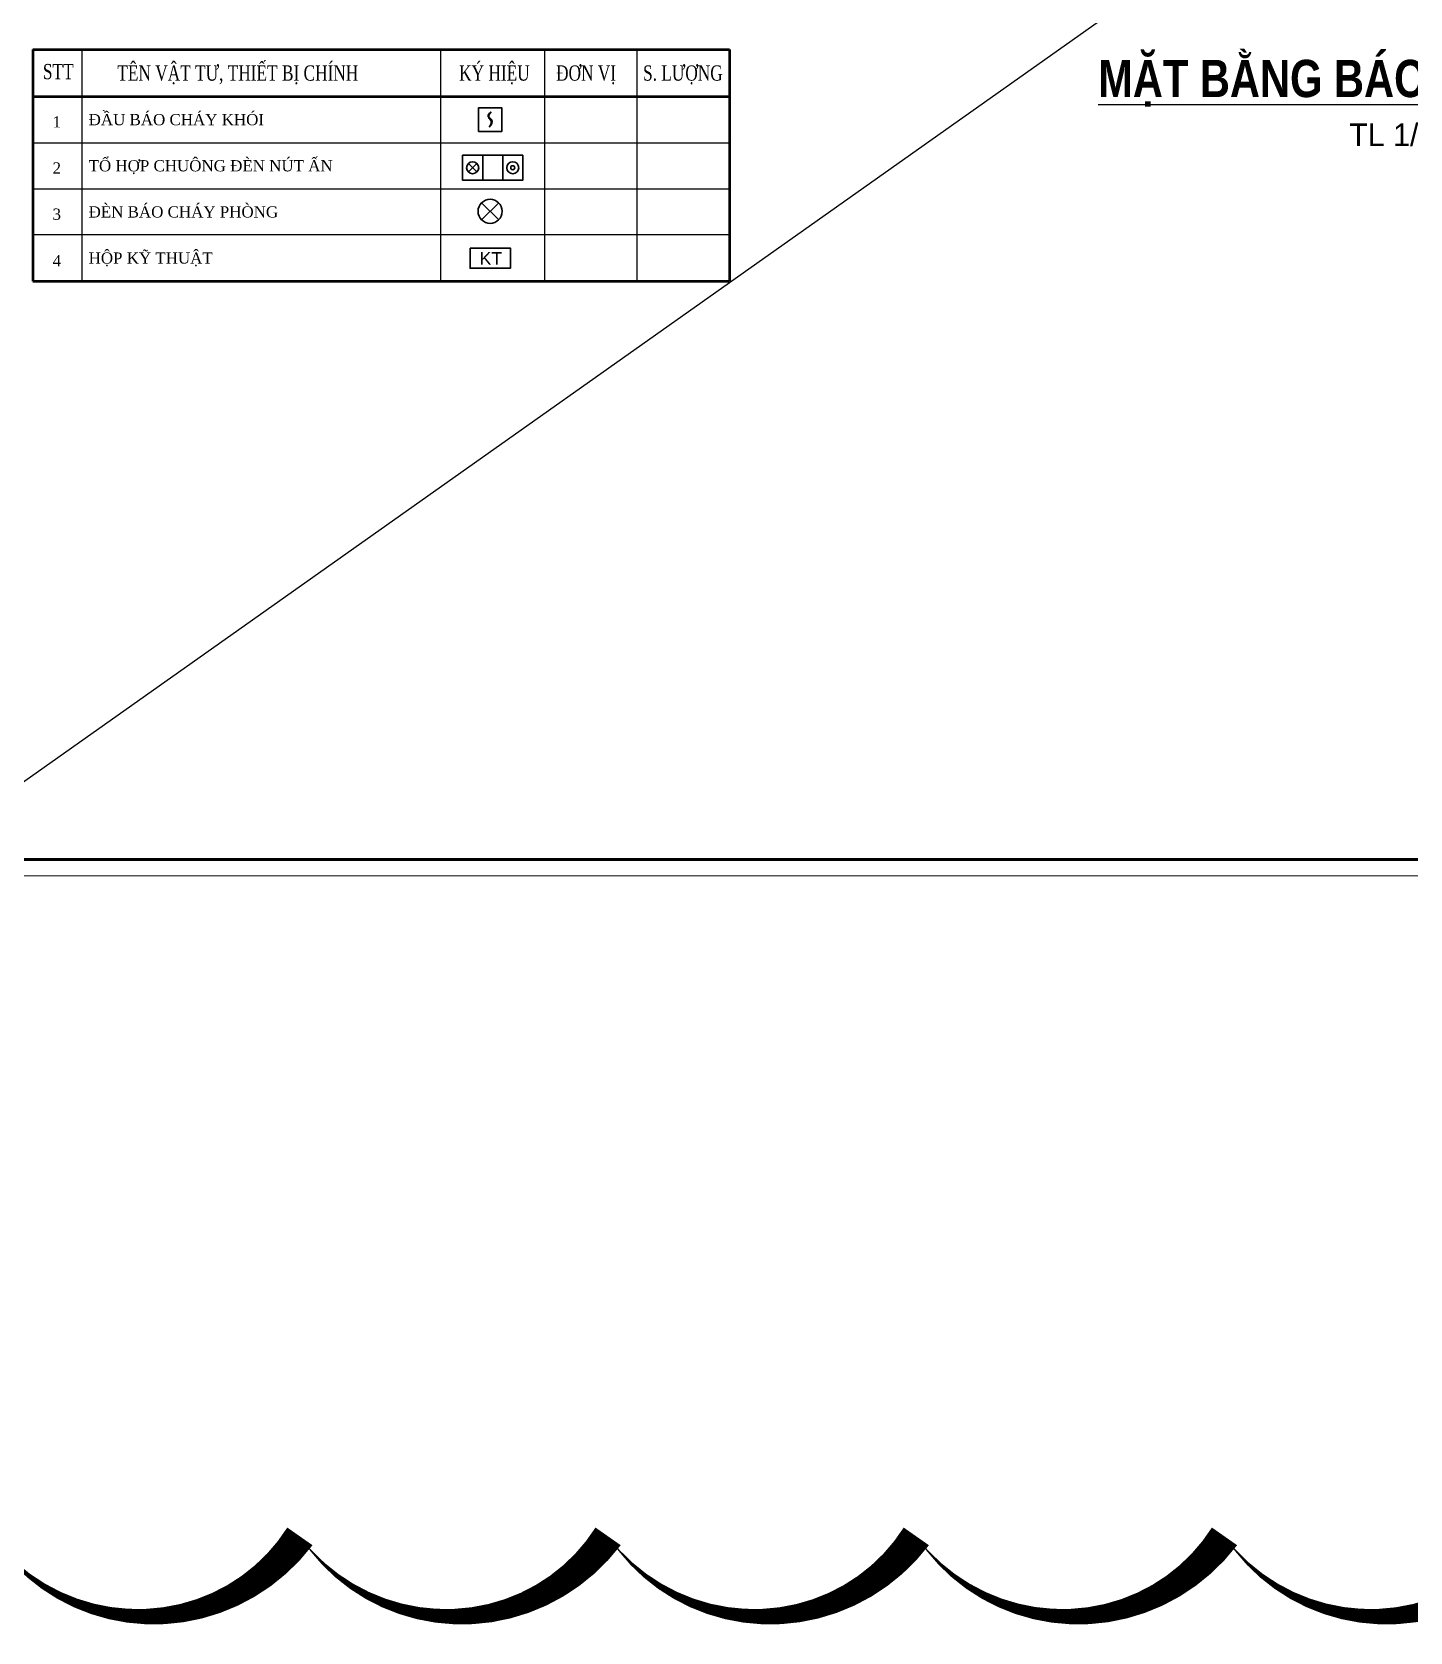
# Model space of a CAD drawing. Header units: millimetres. Extents: x 1109421 to 1726579, y -247837 to 144927.
# Drawn here: x 1458237 to 1482834, y -247837 to -219275 of the extents above; entities that cross this region are included whole.
import ezdxf
from ezdxf.enums import TextEntityAlignment as Align

# ---------------------------------------------------------------- set-up
doc = ezdxf.new("R2010")
doc.units = ezdxf.units.MM
doc.header["$LTSCALE"] = 600
doc.header["$MEASUREMENT"] = 0
doc.set_wipeout_variables(frame=1)
doc.linetypes.add('DASHED', pattern=[0.75, 0.5, -0.25])
doc.layers.get('0').update_dxf_attribs({"lineweight": 0})
doc.layers.get('Defpoints').update_dxf_attribs({"lineweight": 0})
for name, color, linetype, lineweight in [('cat1', 30, 'Continuous', 50), ('dam', 6, 'Continuous', 50), ('Khungten_LCDI', 7, 'Continuous', 25), ('LC Text1', 3, 'Continuous', 20), ('LC Text2', 7, 'Continuous', 25), ('PCCC - BAOCHAY - THIETBI', 6, 'Continuous', 35), ('PCCC-BAO CHAY - DAY', 3, 'DASHED', 35), ('PCCC-BAOCHAY-THIETBI', 6, 'Continuous', 35), ('text', 1, 'Continuous', 20)]:
    doc.layers.add(name, color=color, linetype=linetype, lineweight=lineweight)
doc.layers.add('KCS_Plotter', color=11, linetype='Continuous', plot=False)
doc.layers.add('MANHHON', color=8, linetype='Continuous')
doc.styles.add('chu theo TCVN', font='arial.ttf')
doc.styles.add('Khungten', font='VHAVAN.TTF', dxfattribs={"width": 0.9, "height": 5000})
doc.styles.add('LC 1', font='VHAVANB.TTF')
doc.styles.add('LC3', font='VHARIALB.TTF', dxfattribs={"width": 0.8})
doc.styles.add('Title', font='VHBLACK.TTF')
doc.styles.add('tm', font='vntimeh.shx', dxfattribs={"bigfont": 'spec_bar.shx'})
doc.styles.add('VnTimeH', font='VHTIME.TTF')

# ---------------------------------------------------------------- blocks, each defined once
blk = doc.blocks.new('TIEUDE1')
at = {"layer": 'LC Text2', "color": 7, "style": 'LC 1'}
blk.add_attdef('TIªU§Ò', text='', height=5, dxfattribs=at).set_placement((0, 0), align=Align.BOTTOM_CENTER)
blk.add_attdef('TL', text='', height=3, dxfattribs=at).set_placement((0, -2), align=Align.TOP_CENTER)
blk = doc.blocks.new('A$C08333679')
at = {"layer": 'LC Text2'}
ref = blk.add_blockref('TIEUDE1', (25739.4, 828.8), dxfattribs=dict(at, xscale=135.0000000002609, yscale=135.0000000002609, zscale=135.0000000002609))
ref.add_attrib('TIªU§Ò', '%%UmÆt b»ng b¸o ch¸y tÇng 3', dxfattribs={"color": 7, "height": 664.796, "style": 'LC3', "width": 0.8}).set_placement((25739.4, 828.8), align=Align.BOTTOM_CENTER)
ref.add_attrib('TL', 'TL 1/100', dxfattribs={"color": 7, "height": 405, "style": 'LC 1'}).set_placement((25739.4, 558.8), align=Align.TOP_CENTER)
blk = doc.blocks.new('DAU BAO KHOI')
blk.add_wipeout([(-2, 2), (-2, -2), (2, -2), (2, 2)])
at = {"layer": 'PCCC - BAOCHAY - THIETBI'}
blk.add_lwpolyline([(-2, -2), (2, -2), (2, 2), (-2, 2)], close=True, dxfattribs=at)
for points in [[(0.15, 1.3), (-0.36, 0.73), (-0.18, 0.21), (0.16, -0.29), (-0.15, -1.3)], [(0.15, 1.3), (-0.22, 0.49), (0.27, -0.05), (-0.15, -1.3)]]:
    blk.add_spline(points, degree=3, dxfattribs=at)
blk = doc.blocks.new('TO HOP')
blk.add_wipeout([(0, 3.33), (0, 0), (8, 0), (8, 3.33)])
at = {"layer": 'PCCC - BAOCHAY - THIETBI'}
for p, q in [((0.77, 2.23), (1.9, 1.1)), ((0.77, 1.1), (1.9, 2.23)), ((2.67, 3.33), (2.67, 0)), ((5.33, 3.33), (5.33, 0))]:
    blk.add_line(p, q, dxfattribs=at)
blk.add_lwpolyline([(0, 3.33), (0, 0), (8, 0), (8, 3.33)], close=True, dxfattribs=at)
for centre, radius in [((1.33, 1.67), 0.804), ((6.67, 1.67), 0.804), ((6.67, 1.67), 0.264)]:
    blk.add_circle(centre, radius, dxfattribs=at)
blk = doc.blocks.new('den bao chay phong')
at = {"layer": 'PCCC - BAOCHAY - THIETBI'}
for p, q in [((1153511, 58869), (1153816, 58564)), ((1153511, 58564), (1153816, 58869))]:
    blk.add_line(p, q, dxfattribs=at)
blk.add_ellipse((1153663, 58716), major_axis=(152, 152), ratio=1, start_param=5.497787, end_param=11.780972, dxfattribs=at)
blk = doc.blocks.new('HOP KY THUAT')
at = {"layer": 'PCCC-BAOCHAY-THIETBI'}
blk.add_lwpolyline([(0, 4), (0, 0), (8, 0), (8, 4)], close=True, dxfattribs=at)
at = {"layer": 'PCCC-BAOCHAY-THIETBI', "style": 'chu theo TCVN'}
blk.add_text('KT', height=2.5, dxfattribs=at).set_placement((1.89, 0.69))
blk = doc.blocks.new('A$Cb3b0a436')
at = {"layer": 'Defpoints', "color": 0, "lineweight": 0}
blk.add_lwpolyline([(6.98, 0), (6.98, 297), (426.98, 297), (426.98, 0)], close=True, dxfattribs=at)
at = {"layer": 'Khungten_LCDI', "color": 5, "lineweight": 60}
blk.add_lwpolyline([(18.98, 2), (18.98, 295), (424.98, 295), (424.98, 2)], close=True, dxfattribs=at)
at = {"color": 7, "style": 'Khungten', "width": 0.8}
for tag, p in [('REVISION', (413.97, 41.04)), ('NGAYHT', (414.44, 32.41))]:
    blk.add_attdef(tag, text='', height=2, dxfattribs=at).set_placement(p, align=Align.CENTER)
at = {"layer": 'LC Text1', "style": 'Title', "width": 1.485915}
for tag, p, p2 in [('TENBANVE1', (388.11, 59.64), (422.38, 59.64)), ('TENBANVE2', (388.11, 52.88), (422.38, 52.88))]:
    blk.add_attdef(tag, text='', height=2.5, dxfattribs=at).set_placement(p, p2, align=Align.FIT)
at = {"layer": 'LC Text1', "style": 'Title', "width": 0.7}
blk.add_attdef('SOBANVE', text='', height=2.5, dxfattribs=at).set_placement((414.6, 9.54), align=Align.CENTER)

msp = doc.modelspace()

# ---------------------------------------------------------------- linework, layer by layer
at = {"layer": 'dam', "color": 7}
msp.add_line((1458251.1, -223722.7), (1470685.7, -223722.7), dxfattribs=at)
at = {"layer": 'MANHHON'}
for p, q in [((1458251.1, -222075.3), (1470685.7, -222075.3)), ((1458251.1, -222889.7), (1470685.7, -222889.7))]:
    msp.add_line(p, q, dxfattribs=at)
at = {"layer": 'PCCC-BAO CHAY - DAY'}
msp.add_lwpolyline([(1457518, -246129.6, 0, 550.1, 0.5205671), (1463019.2, -246129.6, 0, 550.1, 0.5205671), (1468520.5, -246129.6, 0, 550.1, 0.5205671), (1474021.7, -246129.6, 0, 550.1, 0.5205671), (1479522.9, -246129.6, 0, 550.1, 0.5205671), (1485024.2, -246129.6, 0, 550.1, 0.5205671), (1490525.4, -246129.6, 0, 550.1, 0.5205671), (1496026.7, -246129.6, 0, 550.1, 0.5205671), (1501527.9, -246129.6, 0, 550.1, 0.5205671), (1507029.2, -246129.6, 0, 550.1, 0.5205671), (1512530.4, -246129.6, 0, 550.1, 0.5205671), (1518031.6, -246129.6, 0, 550.1, 0.5205671), (1523532.9, -246129.6, 0, 550.1, 0.5205671)], format="xyseb", dxfattribs=at)

# ---------------------------------------------------------------- block references
at = {"layer": 'cat1'}
msp.add_blockref('den bao chay phong', (312751.5, -281192.5), dxfattribs=at)
at = {"layer": 'PCCC-BAO CHAY - DAY'}
msp.add_blockref('A$C08333679', (1457079.2, -221465.7), dxfattribs=at)
at = {"layer": 'PCCC-BAOCHAY-THIETBI'}
for name, p, xscale, yscale, zscale in [('TO HOP', (1465924.2, -221921.7), 134.0073529412039, 134.0073529412039, 134.0073529412039), ('HOP KY THUAT', (1466056.3, -223491.6), 90, 90, 90)]:
    msp.add_blockref(name, p, dxfattribs=dict(at, xscale=xscale, yscale=yscale, zscale=zscale))

# ---------------------------------------------------------------- texts
at = {"layer": 'text', "color": 2, "ltscale": 100, "style": 'tm'}
for s, height, p in [('2', 200, (1458604.5, -221803.1)), ('tæ hîp chu«ng ®Ìn nót Ên', 200.015, (1459248.2, -221763.3)), ('3', 200, (1458604.5, -222626.8)), ('®Ìn b¸o ch¸y phßng', 200.015, (1459248.2, -222586.9)), ('4', 200, (1458604.5, -223459.8)), ('hép kü thuËt', 200.015, (1459248.2, -223410.6))]:
    msp.add_text(s, height=height, dxfattribs=at).set_placement(p)

# ---------------------------------------------------------------- next in the draw order: linework, layer by layer
at = {"layer": 'dam', "color": 7}
for p, q in [((1458251.1, -219585.7), (1470685.7, -219585.7)), ((1458251.1, -219585.7), (1458251.1, -223722.7)), ((1470685.7, -219585.7), (1470685.7, -222899)), ((1470685.7, -219585.7), (1470685.7, -223722.7)), ((1458251.1, -220428), (1470685.7, -220428))]:
    msp.add_line(p, q, dxfattribs=at)
at = {"layer": 'MANHHON'}
for p, q in [((1459126.4, -219585.7), (1459126.4, -223722.7)), ((1465530.1, -219585.7), (1465530.1, -223722.7)), ((1467386.1, -219585.7), (1467386.1, -223722.7)), ((1469035.9, -219585.7), (1469035.9, -223722.7)), ((1458251.1, -221251.7), (1470685.7, -221251.7))]:
    msp.add_line(p, q, dxfattribs=at)

# ---------------------------------------------------------------- next in the draw order: block references
at = {"layer": 'PCCC-BAOCHAY-THIETBI', "xscale": 105, "yscale": 105, "zscale": 105}
msp.add_blockref('DAU BAO KHOI', (1466415.7, -220839.4), dxfattribs=at)

# ---------------------------------------------------------------- next in the draw order: texts
at = {"layer": 'text', "style": 'VnTimeH', "width": 0.75}
for s, height, p in [('stt', 272.35, (1458431.7, -220118.3)), ('tªn vËt t\xad, thiÕt bÞ chÝnh', 272.352, (1459760.4, -220144)), ('ký hiÖu', 272.35, (1465860.5, -220144)), ('®¬n vÞ', 272.35, (1467591.3, -220144)), ('s. l\xadîng', 272.35, (1469144.6, -220144))]:
    msp.add_text(s, height=height, dxfattribs=at).set_placement(p)
at = {"layer": 'text', "color": 2, "ltscale": 100, "style": 'tm'}
for s, height, p in [('®Çu b¸o ch¸y khãi', 200.015, (1459248.2, -220939.6)), ('1', 200, (1458604.5, -220979.5))]:
    msp.add_text(s, height=height, dxfattribs=at).set_placement(p)

# ---------------------------------------------------------------- next in the draw order: linework, layer by layer
at = {"layer": 'KCS_Plotter'}
msp.add_line((1455707.3, -234336.5), (1515914.4, -191761.5), dxfattribs=at)

# ---------------------------------------------------------------- next in the draw order: block references
at = {"xscale": 143.35021493995, "yscale": 143.35021493995, "zscale": 143.35021493995}
msp.add_blockref('A$Cb3b0a436', (1454706.1, -234336.5), dxfattribs=at)

doc.saveas('drawing.dxf')
